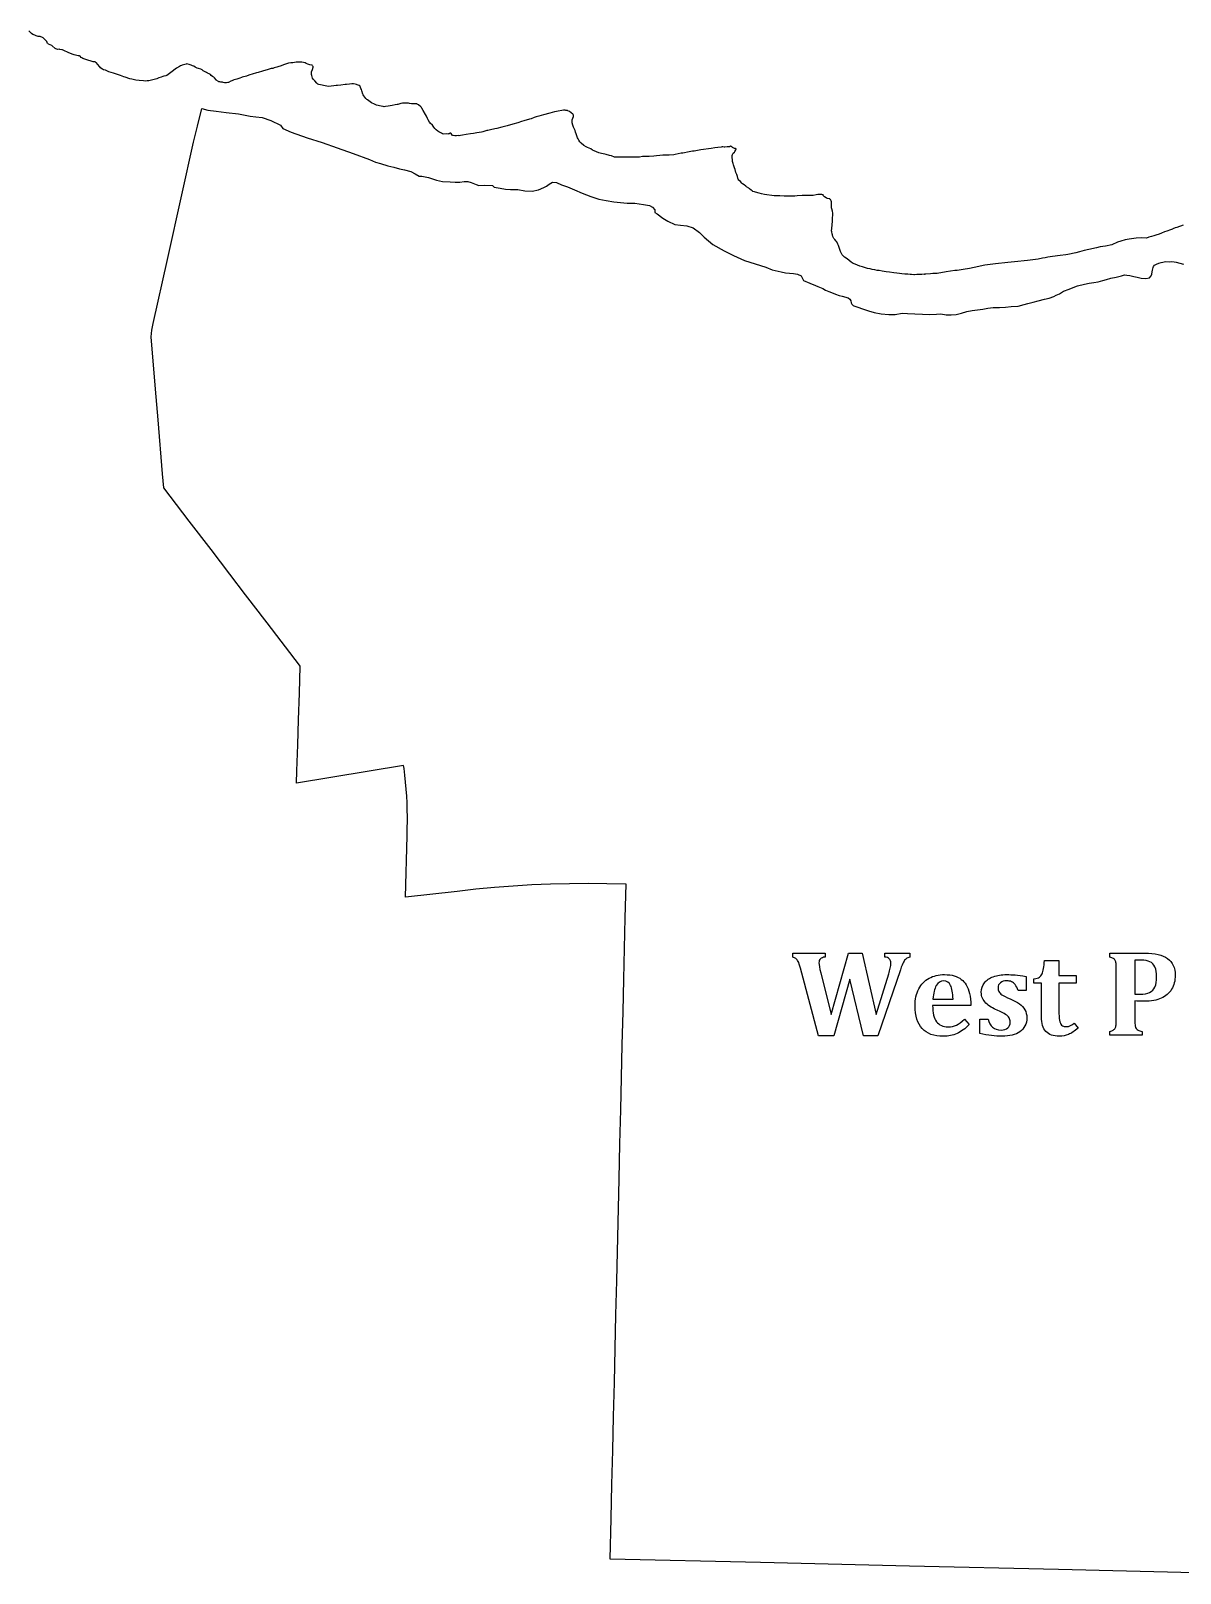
# Model space of a CAD drawing. Extents: x 0 to 800, y 146 to 730.
# Drawn here: x 144.2 to 215.7, y 451.8 to 547.9 of the extents above; entities that cross this region are included whole.
import ezdxf

# ---------------------------------------------------------------- set-up
doc = ezdxf.new("R2010")
doc.units = 0
doc.layers.get('0').update_dxf_attribs({"linetype": 'CONTINUOUS'})

msp = doc.modelspace()

# ---------------------------------------------------------------- linework, layer by layer
at = {"color": 3}
msp.add_lwpolyline([(215.93125, 535.76875), (215.534375, 535.63125), (215.44375, 535.603125), (215.2875, 535.540625), (215.2625, 535.53125), (215.146875, 535.490625), (214.909375, 535.40625), (214.7625, 535.353125), (214.584375, 535.275), (214.44375, 535.221875), (214.221875, 535.15625), (214.096875, 535.115625), (213.95625, 535.065625), (213.803125, 535.01875), (213.64375, 534.975), (213.334375, 534.98125), (213.0125, 534.9625), (212.5625, 534.909375), (212.321875, 534.853125), (212.046875, 534.778125), (211.853125, 534.709375), (211.49375, 534.55625), (211.10625, 534.471875), (210.76875, 534.421875), (210.534375, 534.365625), (210.053125, 534.253125), (209.778125, 534.2), (209.46875, 534.10625), (209.25625, 534.059375), (208.75625, 533.95625), (208.625, 533.9375), (208.278125, 533.890625), (207.79375, 533.815625), (207.496875, 533.771875), (207.3375, 533.74375), (207.16875, 533.725), (206.89375, 533.659375), (206.2375, 533.571875), (205.440625, 533.48125), (205.009375, 533.440625), (204.2375, 533.371875), (203.58125, 533.28125), (202.915625, 533.13125), (202.621875, 533.08125), (202.50625, 533.053125), (202.35625, 533.0375), (202.24375, 533.0125), (202.115625, 532.990625), (201.9875, 532.978125), (201.859375, 532.95625), (201.75625, 532.94375), (201.709375, 532.94375), (201.171875, 532.865625), (200.609375, 532.775), (200.540625, 532.76875), (200.340625, 532.7625), (200.196875, 532.74375), (199.909375, 532.728125), (199.81875, 532.71875), (199.85, 532.728125), (199.65625, 532.70625), (199.49375, 532.69375), (199.35625, 532.69375), (199.209375, 532.684375), (199.15625, 532.6875), (199.021875, 532.703125), (198.93125, 532.7125), (198.790625, 532.71875), (198.596875, 532.728125), (198.415625, 532.74375), (198.2625, 532.759375), (198.09375, 532.784375), (197.909375, 532.803125), (197.65625, 532.853125), (197.440625, 532.875), (197.1875, 532.9125), (197.009375, 532.946875), (196.921875, 532.94375), (196.875, 532.946875), (196.74375, 532.984375), (196.5625, 533.0125), (196.446875, 533.046875), (196.28125, 533.084375), (195.96875, 533.171875), (195.80625, 533.225), (195.5, 533.346875), (195.38125, 533.396875), (195.31875, 533.43125), (195.25625, 533.46875), (195.00625, 533.684375), (194.853125, 533.790625), (194.78125, 533.846875), (194.7375, 533.89375), (194.709375, 533.93125), (194.603125, 534.14375), (194.471875, 534.503125), (194.4375, 534.59375), (194.359375, 534.746875), (194.334375, 534.784375), (194.253125, 534.875), (194.190625, 534.946875), (194.1625, 534.9875), (194.121875, 535.078125), (194.090625, 535.165625), (194.071875, 535.234375), (194.05, 535.365625), (194.04375, 535.43125), (194.0625, 535.565625), (194.096875, 536.01875), (194.09375, 536.271875), (194.109375, 536.346875), (194.125, 536.4375), (194.125, 536.4875), (194.11875, 536.53125), (194.096875, 536.64375), (194.046875, 536.8), (194.040625, 536.84375), (194.028125, 536.9625), (194.0375, 537.140625), (194.028125, 537.2375), (194.01875, 537.284375), (194, 537.33125), (193.990625, 537.35), (193.959375, 537.38125), (193.921875, 537.40625), (193.784375, 537.434375), (193.7625, 537.44375), (193.703125, 537.471875), (193.60625, 537.54375), (193.54375, 537.609375), (193.515625, 537.665625), (193.49375, 537.671875), (193.471875, 537.66875), (193.428125, 537.68125), (193.384375, 537.684375), (193.18125, 537.678125), (193.075, 537.66875), (192.896875, 537.628125), (192.8125, 537.61875), (192.721875, 537.6125), (192.484375, 537.63125), (192.284375, 537.63125), (192.2, 537.628125), (191.89375, 537.596875), (191.75, 537.584375), (191.328125, 537.590625), (191.096875, 537.5875), (190.821875, 537.596875), (190.671875, 537.60625), (190.46875, 537.609375), (189.859375, 537.69375), (189.6875, 537.734375), (189.540625, 537.759375), (189.44375, 537.78125), (189.2375, 537.846875), (189.146875, 537.88125), (189.1, 537.903125), (189.0375, 537.946875), (188.93125, 538.046875), (188.8875, 538.078125), (188.746875, 538.165625), (188.7, 538.2), (188.60625, 538.278125), (188.496875, 538.353125), (188.446875, 538.396875), (188.365625, 538.484375), (188.284375, 538.559375), (188.265625, 538.578125), (188.228125, 538.63125), (188.196875, 538.709375), (188.178125, 538.796875), (188.1375, 538.928125), (188.0875, 539.059375), (188.0375, 539.234375), (187.996875, 539.34375), (187.940625, 539.525), (187.91875, 539.6125), (187.878125, 539.7375), (187.8625, 539.803125), (187.840625, 540.03125), (187.840625, 540.075), (187.85, 540.11875), (187.8625, 540.165625), (187.8875, 540.2125), (187.921875, 540.25625), (187.990625, 540.321875), (188.021875, 540.359375), (188.0875, 540.45625), (188.103125, 540.5), (188.103125, 540.51875), (188.0875, 540.5375), (188.06875, 540.546875), (188.003125, 540.55625), (187.9625, 540.56875), (187.88125, 540.6125), (187.875, 540.634375), (187.834375, 540.65), (187.796875, 540.675), (187.784375, 540.690625), (187.765625, 540.7), (187.74375, 540.69375), (187.709375, 540.665625), (187.690625, 540.653125), (187.646875, 540.64375), (187.5375, 540.646875), (187.396875, 540.6375), (187.346875, 540.6375), (187.275, 540.646875), (187.23125, 540.646875), (187.15625, 540.634375), (186.959375, 540.615625), (186.78125, 540.59375), (186.546875, 540.55), (185.909375, 540.4625), (185.58125, 540.40625), (185.490625, 540.390625), (185.390625, 540.3875), (185.178125, 540.35), (184.775, 540.2625), (184.684375, 540.253125), (184.303125, 540.171875), (184.215625, 540.15625), (183.93125, 540.1375), (183.73125, 540.134375), (183.540625, 540.125), (183.35, 540.103125), (183.14375, 540.1), (182.96875, 540.075), (182.6875, 540.053125), (182.425, 540.05), (182.265625, 540.040625), (182.0875, 540.01875), (181.965625, 540.009375), (181.815625, 540.009375), (181.396875, 540), (180.84375, 540.0125), (180.528125, 540.01875), (180.3375, 540.09375), (180.203125, 540.121875), (180.00625, 540.18125), (179.91875, 540.2), (179.709375, 540.234375), (179.54375, 540.2875), (179.2625, 540.403125), (179.15625, 540.453125), (179.040625, 540.51875), (178.834375, 540.609375), (178.75, 540.65625), (178.625, 540.74375), (178.45625, 540.871875), (178.425, 540.9), (178.365625, 540.96875), (178.296875, 541.075), (178.253125, 541.15), (178.221875, 541.2125), (178.128125, 541.453125), (178.096875, 541.575), (178.065625, 541.671875), (177.975, 541.88125), (177.9375, 541.99375), (177.8875, 542.15625), (177.878125, 542.203125), (177.88125, 542.271875), (177.896875, 542.34375), (177.965625, 542.546875), (177.96875, 542.59375), (177.965625, 542.61875), (177.946875, 542.659375), (177.921875, 542.69375), (177.828125, 542.771875), (177.728125, 542.84375), (177.625, 542.9), (177.603125, 542.9125), (177.559375, 542.921875), (177.49375, 542.925), (177.446875, 542.940625), (177.35625, 542.94375), (177.24375, 542.909375), (177.009375, 542.871875), (176.9125, 542.846875), (176.78125, 542.821875), (176.64375, 542.790625), (176.49375, 542.740625), (176.1125, 542.646875), (175.8125, 542.55625), (175.640625, 542.515625), (175.528125, 542.48125), (175.334375, 542.40625), (175.221875, 542.365625), (174.88125, 542.278125), (174.725, 542.234375), (174.503125, 542.15625), (174.1875, 542.05625), (173.84375, 541.959375), (173.5125, 541.871875), (173.203125, 541.803125), (173.075, 541.78125), (172.8, 541.7125), (172.634375, 541.675), (172.565625, 541.659375), (172.328125, 541.58125), (172.234375, 541.559375), (171.959375, 541.51875), (171.75, 541.478125), (171.553125, 541.459375), (171.296875, 541.425), (171.065625, 541.375), (170.9375, 541.353125), (170.85625, 541.346875), (170.78125, 541.35), (170.678125, 541.340625), (170.58125, 541.340625), (170.4875, 541.353125), (170.465625, 541.35625), (170.421875, 541.38125), (170.353125, 541.478125), (170.334375, 541.496875), (170.3125, 541.50625), (170.284375, 541.503125), (170.225, 541.465625), (170.18125, 541.453125), (170.15625, 541.446875), (170.0875, 541.459375), (169.90625, 541.45), (169.8125, 541.471875), (169.75, 541.496875), (169.59375, 541.584375), (169.515625, 541.6375), (169.421875, 541.71875), (169.3375, 541.803125), (169.265625, 541.884375), (169.184375, 541.99375), (169.05625, 542.134375), (169.0125, 542.1875), (168.9125, 542.340625), (168.871875, 542.415625), (168.825, 542.55625), (168.7625, 542.675), (168.60625, 542.91875), (168.5375, 543.053125), (168.509375, 543.09375), (168.4625, 543.15), (168.328125, 543.2625), (168.2875, 543.290625), (168.24375, 543.315625), (168.221875, 543.325), (168.196875, 543.328125), (168.153125, 543.321875), (168.021875, 543.328125), (167.875, 543.321875), (167.759375, 543.353125), (167.690625, 543.3625), (167.4625, 543.365625), (167.321875, 543.3625), (167.228125, 543.35), (167.04375, 543.290625), (167, 543.28125), (166.86875, 543.26875), (166.678125, 543.21875), (166.43125, 543.175), (166.271875, 543.15625), (166.184375, 543.153125), (166.115625, 543.15625), (166, 543.175), (165.7125, 543.25), (165.571875, 543.30625), (165.3875, 543.396875), (165.14375, 543.56875), (165.103125, 543.603125), (165.05, 543.653125), (164.975, 543.74375), (164.90625, 543.834375), (164.871875, 543.89375), (164.85, 543.934375), (164.7875, 544.14375), (164.765625, 544.215625), (164.734375, 544.278125), (164.696875, 544.4125), (164.68125, 544.434375), (164.625, 544.46875), (164.509375, 544.515625), (164.465625, 544.53125), (164.38125, 544.55), (164.265625, 544.56875), (164.171875, 544.571875), (164.015625, 544.55625), (163.8375, 544.53125), (163.7625, 544.528125), (163.4875, 544.496875), (163.278125, 544.48125), (163.184375, 544.46875), (163.040625, 544.45625), (162.725, 544.40625), (162.50625, 544.446875), (162.209375, 544.509375), (162.109375, 544.5375), (162.0625, 544.55625), (162.021875, 544.58125), (161.984375, 544.6125), (161.86875, 544.753125), (161.796875, 544.83125), (161.765625, 544.871875), (161.728125, 544.934375), (161.703125, 545.01875), (161.66875, 545.103125), (161.653125, 545.153125), (161.65, 545.18125), (161.659375, 545.28125), (161.6625, 545.3125), (161.725, 545.478125), (161.753125, 545.609375), (161.753125, 545.65625), (161.746875, 545.678125), (161.728125, 545.703125), (161.69375, 545.73125), (161.55625, 545.759375), (161.421875, 545.809375), (161.334375, 545.85), (161.2625, 545.875), (161.16875, 545.9), (161.053125, 545.91875), (160.90625, 545.91875), (160.753125, 545.925), (160.703125, 545.921875), (160.5, 545.878125), (160.3625, 545.875), (160.228125, 545.8625), (160.1625, 545.85), (159.96875, 545.775), (159.709375, 545.684375), (159.628125, 545.646875), (159.503125, 545.603125), (159.34375, 545.565625), (159.25625, 545.5375), (159.1375, 545.525), (159.090625, 545.515625), (158.95625, 545.46875), (158.603125, 545.36875), (158.34375, 545.284375), (158.228125, 545.2625), (158.1625, 545.24375), (158.03125, 545.19375), (157.759375, 545.109375), (157.609375, 545.05625), (157.525, 545.034375), (157.43125, 545.015625), (157.3375, 544.990625), (157.3, 544.96875), (157.2, 544.93125), (157.003125, 544.871875), (156.921875, 544.840625), (156.83125, 544.81875), (156.79375, 544.796875), (156.64375, 544.75), (156.48125, 544.66875), (156.440625, 544.65), (156.371875, 544.640625), (156.2375, 544.640625), (156.15, 544.659375), (156.10625, 544.675), (156.01875, 544.684375), (155.946875, 544.7), (155.88125, 544.70625), (155.859375, 544.7125), (155.728125, 544.8125), (155.7125, 544.825), (155.609375, 544.953125), (155.578125, 544.984375), (155.5, 545.034375), (155.409375, 545.1), (155.359375, 545.146875), (155.284375, 545.2), (155.18125, 545.246875), (155.125, 545.28125), (154.990625, 545.340625), (154.909375, 545.384375), (154.846875, 545.45), (154.80625, 545.478125), (154.765625, 545.49375), (154.628125, 545.521875), (154.540625, 545.55), (154.459375, 545.5875), (154.41875, 545.609375), (154.325, 545.665625), (154.25, 545.70625), (154.1625, 545.74375), (154.03125, 545.7875), (153.88125, 545.8125), (153.85, 545.809375), (153.6875, 545.759375), (153.6, 545.740625), (153.553125, 545.721875), (153.509375, 545.7), (153.434375, 545.65), (153.2625, 545.55625), (153.159375, 545.4875), (152.975, 545.35), (152.653125, 545.1), (152.634375, 545.0875), (152.59375, 545.071875), (152.4625, 545.04375), (152.396875, 545.025), (152.2875, 544.984375), (152.159375, 544.94375), (152.115625, 544.928125), (152.01875, 544.890625), (151.78125, 544.821875), (151.696875, 544.79375), (151.621875, 544.775), (151.528125, 544.76875), (151.434375, 544.753125), (151.325, 544.75), (151.196875, 544.75625), (150.93125, 544.78125), (150.7125, 544.8125), (150.46875, 544.859375), (150.35625, 544.890625), (150.065625, 544.9875), (149.971875, 545.009375), (149.7625, 545.084375), (149.65, 545.1375), (149.325, 545.2375), (149.046875, 545.328125), (148.825, 545.421875), (148.696875, 545.446875), (148.634375, 545.48125), (148.59375, 545.509375), (148.51875, 545.578125), (148.46875, 545.628125), (148.325, 545.8), (148.2625, 545.875), (148.23125, 545.909375), (148.190625, 545.9375), (148.16875, 545.946875), (148.065625, 545.953125), (147.996875, 545.96875), (147.678125, 546.065625), (147.428125, 546.15625), (147.3625, 546.184375), (147.325, 546.209375), (147.25, 546.303125), (147.2125, 546.31875), (147.125, 546.325), (146.871875, 546.38125), (146.753125, 546.4125), (146.5, 546.521875), (146.246875, 546.65), (146.1625, 546.684375), (146.11875, 546.696875), (145.984375, 546.71875), (145.9375, 546.725), (145.846875, 546.721875), (145.796875, 546.728125), (145.734375, 546.753125), (145.690625, 546.78125), (145.51875, 546.9375), (145.5, 546.953125), (145.275, 547.053125), (145.234375, 547.078125), (145.221875, 547.096875), (145.203125, 547.14375), (145.16875, 547.20625), (145.1375, 547.246875), (145.046875, 547.328125), (144.98125, 547.40625), (144.95, 547.4375), (144.909375, 547.4625), (144.86875, 547.484375), (144.803125, 547.509375), (144.753125, 547.51875), (144.6375, 547.53125), (144.521875, 547.565625), (144.434375, 547.596875), (144.3125, 547.65625), (144.228125, 547.709375), (144.184375, 547.75), (144.053125, 547.875)], dxfattribs=at)
at = {"color": 1}
msp.add_lwpolyline([(217.490625, 451.834375), (208.171875, 452.05625), (198.9, 452.271875), (189.61875, 452.4875), (180.253125, 452.709375), (180.315625, 455.24375), (180.365625, 457.359375), (180.4125, 459.475), (180.4625, 461.590625), (180.515625, 463.703125), (180.5625, 465.815625), (180.615625, 467.928125), (180.6625, 470.040625), (180.8125, 476.378125), (180.865625, 478.578125), (180.915625, 480.6875), (180.9625, 482.709375), (181.009375, 484.728125), (181.05625, 486.79375), (181.103125, 488.825), (181.15, 490.740625), (181.196875, 492.65), (181.246875, 494.728125), (180.05, 494.7625), (178.88125, 494.775), (177.7125, 494.765625), (176.54375, 494.7375), (175.378125, 494.6875), (174.209375, 494.61875), (173.04375, 494.528125), (171.88125, 494.41875), (170.71875, 494.2875), (167.51875, 493.925), (167.6125, 497.740625), (167.625, 498.38125), (167.628125, 498.49375), (167.628125, 498.928125), (167.621875, 499.359375), (167.60625, 499.79375), (167.584375, 500.225), (167.553125, 500.659375), (167.515625, 501.090625), (167.471875, 501.521875), (167.41875, 501.95), (167.39375, 502.121875), (160.728125, 501.01875), (160.753125, 501.8), (160.803125, 503.415625), (160.85625, 504.971875), (160.909375, 506.625), (160.9625, 508.30625), (160.909375, 508.375), (158.9, 511.003125), (158.615625, 511.375), (158.334375, 511.74375), (157.55625, 512.7625), (156.58125, 514.0375), (155.4125, 515.56875), (154.05, 517.35), (152.465625, 519.421875), (152.390625, 520.29375), (152.109375, 523.65), (151.946875, 525.56875), (151.671875, 528.828125), (151.70625, 529.240625), (151.796875, 529.659375), (152.6875, 533.640625), (153.584375, 537.65625), (154.315625, 540.946875), (154.428125, 541.446875), (154.565625, 541.94375), (154.83125, 543.04375), (155.20625, 542.934375), (155.728125, 542.865625), (156.346875, 542.796875), (157.109375, 542.7125), (157.83125, 542.5625), (158.196875, 542.528125), (158.584375, 542.46875), (159.13125, 542.2875), (159.725, 541.996875), (159.88125, 541.803125), (160.390625, 541.5625), (161.384375, 541.215625), (162.33125, 540.9125), (163.253125, 540.590625), (164.246875, 540.2375), (165.278125, 539.865625), (165.65, 539.70625), (165.953125, 539.6125), (166.4125, 539.46875), (166.790625, 539.39375), (167.128125, 539.284375), (167.44375, 539.215625), (167.84375, 539.10625), (168.109375, 538.971875), (168.3625, 538.828125), (168.534375, 538.81875), (168.946875, 538.734375), (169.43125, 538.578125), (169.80625, 538.503125), (170.284375, 538.46875), (170.6125, 538.44375), (170.890625, 538.45625), (171.16875, 538.484375), (171.384375, 538.49375), (171.59375, 538.434375), (171.90625, 538.303125), (172.078125, 538.24375), (172.453125, 538.271875), (172.925, 538.234375), (173.034375, 538.15), (173.409375, 538.078125), (173.7375, 538.01875), (174.053125, 537.99375), (174.5125, 537.99375), (174.95, 537.9125), (175.3875, 537.8875), (175.8, 537.975), (176.128125, 538.121875), (176.284375, 538.20625), (176.453125, 538.328125), (176.671875, 538.45), (176.903125, 538.425), (177.23125, 538.29375), (177.60625, 538.171875), (178.04375, 537.98125), (178.515625, 537.765625), (179.059375, 537.559375), (179.546875, 537.4), (180.00625, 537.31875), (180.478125, 537.2375), (180.903125, 537.178125), (181.321875, 537.134375), (181.78125, 537.134375), (182.328125, 537.065625), (182.703125, 536.99375), (182.896875, 536.896875), (183.03125, 536.728125), (183.03125, 536.56875), (183.178125, 536.484375), (183.540625, 536.21875), (183.84375, 536.028125), (184.28125, 535.80625), (184.63125, 535.775), (185.03125, 535.728125), (185.43125, 535.60625), (185.821875, 535.325), (186.10625, 535.0375), (186.6375, 534.575), (187.34375, 534.175), (187.9375, 533.8875), (188.628125, 533.575), (189.28125, 533.36875), (189.95, 533.153125), (190.3375, 532.984375), (190.909375, 532.8625), (191.171875, 532.815625), (191.415625, 532.79375), (191.66875, 532.76875), (191.921875, 532.73125), (192.1375, 532.609375), (192.21875, 532.490625), (192.296875, 532.334375), (192.69375, 532.1625), (193.0375, 532.021875), (193.1875, 531.946875), (193.4875, 531.83125), (193.671875, 531.73125), (193.871875, 531.64375), (194.13125, 531.53125), (194.28125, 531.471875), (194.515625, 531.4), (194.70625, 531.359375), (195.071875, 531.25), (195.175, 531.165625), (195.234375, 531.053125), (195.265625, 530.928125), (195.296875, 530.85), (195.38125, 530.765625), (195.41875, 530.746875), (195.671875, 530.665625), (195.95625, 530.5625), (196.35, 530.44375), (196.696875, 530.34375), (197.134375, 530.25), (197.609375, 530.209375), (197.996875, 530.209375), (198.43125, 530.29375), (198.771875, 530.278125), (199.21875, 530.246875), (199.70625, 530.228125), (200.165625, 530.21875), (200.575, 530.23125), (200.853125, 530.25), (201.18125, 530.2), (201.4875, 530.18125), (201.8, 530.221875), (202.121875, 530.303125), (202.453125, 530.4), (202.784375, 530.459375), (203.134375, 530.496875), (203.46875, 530.553125), (203.765625, 530.615625), (204.10625, 530.64375), (204.50625, 530.646875), (204.865625, 530.665625), (205.23125, 530.703125), (205.65, 530.721875), (206.040625, 530.825), (206.26875, 530.90625), (206.596875, 530.975), (206.90625, 531.059375), (207.3, 531.1625), (207.596875, 531.2375), (207.88125, 531.325), (208.03125, 531.409375), (208.23125, 531.50625), (208.48125, 531.6625), (208.834375, 531.784375), (209.078125, 531.890625), (209.346875, 532.00625), (209.796875, 532.090625), (210.078125, 532.153125), (210.371875, 532.2), (210.634375, 532.25), (210.940625, 532.325), (211.15, 532.3875), (211.421875, 532.48125), (211.765625, 532.534375), (212.0875, 532.628125), (212.284375, 532.68125), (212.41875, 532.665625), (212.621875, 532.646875), (212.865625, 532.58125), (213.0625, 532.5375), (213.315625, 532.475), (213.603125, 532.44375), (213.828125, 532.503125), (213.9375, 532.625), (213.990625, 532.73125), (214.003125, 532.859375), (214.021875, 532.98125), (214.05, 533.05625), (214.065625, 533.134375), (214.078125, 533.190625), (214.15, 533.278125), (214.265625, 533.353125), (214.409375, 533.4), (214.559375, 533.44375), (214.846875, 533.521875), (215.103125, 533.5), (215.2125, 533.503125), (215.378125, 533.48125), (215.503125, 533.4625), (215.725, 533.415625), (215.946875, 533.34375)], dxfattribs=at)
at = {"color": 7}
for points in [[(191.619226, 490.197517), (191.619226, 490.445018), (193.636723, 490.445018), (193.636723, 490.197517)], [(193.362976, 489.226272), (194.011725, 486.620019), (195.087974, 490.445018), (195.935475, 490.445018), (196.812973, 486.620019), (197.604218, 489.158771)], [(197.349222, 490.197517), (197.349222, 490.445018), (198.912973, 490.445018), (198.912973, 490.197517)], [(207.297997, 489.98377), (208.194246, 489.98377), (208.194246, 489.046272), (209.262995, 489.046272), (209.262995, 488.577517), (208.194246, 488.577517), (208.194246, 486.886272)], [(211.36295, 490.197517), (211.36295, 490.445018), (213.541702, 490.445018)], [(212.92672, 489.998784), (212.92672, 487.88752)], [(198.324224, 489.410022), (196.917978, 485.300019), (196.025472, 485.300019), (195.177978, 488.821267), (194.172973, 485.300019), (193.235475, 485.300019), (192.106726, 489.500019)], [(206.154221, 488.986246), (206.154221, 488.112493), (205.659219, 488.112493)], [(211.76425, 486.26752), (211.76425, 489.500019)], [(207.11047, 486.481267), (207.11047, 488.577517), (206.641722, 488.577517), (206.641722, 488.836269)], [(212.92672, 487.88752), (213.249216, 487.88752)], [(202.711718, 487.175021), (200.334221, 487.175021)], [(200.352966, 487.580019), (201.601722, 487.580019)], [(212.926701, 487.463744), (212.92672, 486.26377)], [(202.31047, 486.338771), (202.614221, 486.008768)], [(203.281702, 485.442496), (203.281702, 486.338746), (203.784218, 486.338771)], [(209.154234, 486.091277), (209.39047, 485.776269)], [(213.380486, 485.573766), (213.380486, 485.326272), (211.362989, 485.326272), (211.362989, 485.573766)]]:
    msp.add_lwpolyline(points, dxfattribs=at)
for points in [[(191.817978, 490.10752), (191.765498, 490.14752), (191.699226, 490.177517), (191.619226, 490.197517)], [(191.960474, 489.92752), (191.917978, 490.007514), (191.870477, 490.067514), (191.817978, 490.10752)], [(192.106726, 489.500019), (192.05175, 489.705018), (192.002976, 489.847514), (191.960474, 489.92752)], [(193.347974, 490.088768), (193.285446, 490.031296), (193.254221, 489.950016), (193.254227, 489.845018)], [(193.254227, 489.845018), (193.254221, 489.712512), (193.290451, 489.506266), (193.362976, 489.226272)], [(193.636723, 490.197517), (193.50672, 490.182541), (193.41047, 490.146253), (193.347974, 490.088768)], [(197.636102, 490.090643), (197.572358, 490.151891), (197.476717, 490.187514), (197.349222, 490.197517)], [(197.731725, 489.80377), (197.731718, 489.933766), (197.699853, 490.029389), (197.636102, 490.090643)], [(198.511725, 489.875021), (198.461741, 489.782515), (198.399219, 489.627514), (198.324224, 489.410022)], [(198.680474, 490.090643), (198.617946, 490.039379), (198.561715, 489.967514), (198.511725, 489.875021)], [(198.912973, 490.197517), (198.820467, 490.177549), (198.74297, 490.141901), (198.680474, 490.090643)], [(207.243597, 489.477517), (207.267341, 489.612518), (207.285453, 489.781267), (207.297997, 489.98377)], [(211.586074, 490.113146), (211.532314, 490.144378), (211.457952, 490.172538), (211.36295, 490.197517)], [(211.706074, 489.99127), (211.679834, 490.041254), (211.639821, 490.081888), (211.586074, 490.113146)], [(211.754842, 489.796269), (211.748442, 489.876262), (211.732378, 489.941267), (211.706074, 489.99127)], [(213.331718, 490.006272), (213.156717, 490.006266), (213.021715, 490.003712), (212.92672, 489.998784)], [(213.860467, 489.908768), (213.722963, 489.973766), (213.546714, 490.006266), (213.331718, 490.006272)], [(213.541702, 490.445018), (214.174195, 490.445018), (214.647949, 490.331891), (214.96295, 490.105645)], [(214.173594, 489.580646), (214.102342, 489.734387), (213.997965, 489.843763), (213.860467, 489.908768)], [(214.96295, 490.105645), (215.277946, 489.879392), (215.435443, 489.531264), (215.43545, 489.061267)], [(197.604218, 489.158771), (197.639226, 489.273766), (197.66921, 489.389389), (197.694221, 489.505645)], [(197.694221, 489.505645), (197.719181, 489.621888), (197.731725, 489.721267), (197.731725, 489.80377)], [(199.466093, 488.211898), (199.617344, 488.505638), (199.831718, 488.728141), (200.109216, 488.879392)], [(200.109216, 488.879392), (200.38672, 489.030643), (200.709216, 489.106266), (201.076717, 489.106272)], [(201.076717, 489.106272), (201.304218, 489.106266), (201.50359, 489.080032), (201.674842, 489.02752)], [(201.674842, 489.02752), (201.846093, 488.97504), (201.992966, 488.901888), (202.115469, 488.808147)], [(203.555469, 488.596269), (203.685466, 488.761267), (203.871091, 488.887514), (204.112346, 488.975021)], [(204.112346, 488.975021), (204.353594, 489.062515), (204.629216, 489.106266), (204.939219, 489.106272)], [(204.939219, 489.106272), (205.121715, 489.106266), (205.300467, 489.098784), (205.475469, 489.083744)], [(205.475469, 489.083744), (205.650464, 489.068768), (205.876717, 489.036256), (206.154221, 488.986246)], [(206.641722, 488.836269), (206.794221, 488.861293), (206.90672, 488.898733), (206.979219, 488.948768)], [(206.979219, 488.948768), (207.051718, 488.998752), (207.107968, 489.065638), (207.147968, 489.149395)], [(207.147968, 489.149395), (207.187968, 489.233139), (207.21984, 489.342515), (207.243597, 489.477517)], [(211.76425, 489.500019), (211.76425, 489.617517), (211.76105, 489.716262), (211.754842, 489.796269)], [(214.280467, 488.960019), (214.280467, 489.220013), (214.244819, 489.426893), (214.173594, 489.580646)], [(214.173594, 488.333766), (214.244838, 488.488768), (214.280467, 488.697517), (214.280467, 488.960019)], [(215.43545, 489.061267), (215.435443, 488.728768), (215.361696, 488.440019), (215.214202, 488.195021)], [(199.239219, 487.16377), (199.239219, 487.568768), (199.314842, 487.918144), (199.466093, 488.211898)], [(200.557344, 488.42377), (200.44359, 488.228768), (200.375469, 487.94752), (200.352966, 487.580019)], [(201.016717, 488.716269), (200.824218, 488.716269), (200.671091, 488.618765), (200.557344, 488.42377)], [(201.451718, 488.435021), (201.361715, 488.622515), (201.216717, 488.716269), (201.016717, 488.716269)], [(201.601722, 487.580019), (201.591738, 487.962515), (201.54169, 488.247514), (201.451718, 488.435021)], [(202.115469, 488.808147), (202.237965, 488.714394), (202.339213, 488.601267), (202.419219, 488.468768)], [(202.419219, 488.468768), (202.514214, 488.311264), (202.585466, 488.131264), (202.632966, 487.928768)], [(202.632966, 487.928768), (202.68295, 487.721267), (202.709216, 487.470016), (202.711718, 487.175021)], [(203.360467, 488.01127), (203.360467, 488.236269), (203.425466, 488.431264), (203.555469, 488.596269)], [(203.439219, 487.636269), (203.386739, 487.748768), (203.360467, 487.873766), (203.360467, 488.01127)], [(204.552966, 488.603744), (204.455469, 488.528742), (204.40672, 488.423744), (204.40672, 488.288742)], [(204.40672, 488.288742), (204.40672, 488.193741), (204.424192, 488.112493), (204.4592, 488.044992)], [(204.4592, 488.044992), (204.494208, 487.977491), (204.556698, 487.911866), (204.646701, 487.848122)], [(204.94672, 488.716243), (204.781715, 488.716243), (204.650464, 488.678739), (204.552966, 488.603744)], [(205.24297, 488.665619), (205.160467, 488.699347), (205.061715, 488.716243), (204.94672, 488.716243)], [(205.469843, 488.483744), (205.401094, 488.571238), (205.325466, 488.631866), (205.24297, 488.665619)], [(205.659219, 488.112493), (205.601683, 488.272493), (205.538592, 488.396243), (205.469843, 488.483744)], [(213.249216, 487.88752), (213.499219, 487.88752), (213.697965, 487.923168), (213.845466, 487.994394)], [(213.845466, 487.994394), (213.992966, 488.065645), (214.102342, 488.178765), (214.173594, 488.333766)], [(215.214202, 488.195021), (215.066694, 487.950016), (214.852947, 487.76439), (214.572947, 487.638144)], [(199.679846, 485.744397), (199.386093, 486.063142), (199.239219, 486.536269), (199.239219, 487.16377)], [(200.334221, 487.175021), (200.336781, 486.722515), (200.417344, 486.389395), (200.576096, 486.175642)], [(203.652966, 487.330643), (203.56297, 487.421894), (203.491718, 487.52377), (203.439219, 487.636269)], [(203.969843, 487.085018), (203.848595, 487.157517), (203.74297, 487.239392), (203.652966, 487.330643)], [(204.357971, 486.886272), (204.220467, 486.94624), (204.091091, 487.012518), (203.969843, 487.085018)], [(204.646701, 487.848122), (204.736698, 487.784378), (204.910445, 487.698739), (205.167949, 487.591245)], [(205.167949, 487.591245), (205.402944, 487.493741), (205.594195, 487.391866), (205.741702, 487.285619)], [(205.741702, 487.285619), (205.889197, 487.179366), (206.001696, 487.05687), (206.0792, 486.918118)], [(213.52295, 487.448768), (213.280448, 487.448768), (213.081696, 487.453888), (212.926701, 487.463744)], [(214.572947, 487.638144), (214.292947, 487.511891), (213.942944, 487.448768), (213.52295, 487.448768)], [(200.576096, 486.175642), (200.734842, 485.961894), (200.976717, 485.855021), (201.301722, 485.855021)], [(201.815469, 485.961894), (201.967968, 486.033146), (202.132966, 486.158771), (202.31047, 486.338771)], [(202.614221, 486.008768), (202.359213, 485.738771), (202.106714, 485.54752), (201.856717, 485.435021)], [(203.784218, 486.338771), (203.844186, 486.11127), (203.939219, 485.940646), (204.069216, 485.826893)], [(204.877344, 486.625645), (204.77609, 486.691891), (204.60297, 486.778771), (204.357971, 486.886272)], [(205.094842, 486.417517), (205.051066, 486.490016), (204.978592, 486.559392), (204.877344, 486.625645)], [(205.016096, 485.78377), (205.112339, 485.868768), (205.160467, 485.992518), (205.160467, 486.155021)], [(205.160467, 486.155021), (205.160467, 486.257517), (205.138579, 486.345018), (205.094842, 486.417517)], [(206.0792, 486.918118), (206.156698, 486.779366), (206.195443, 486.617491), (206.19545, 486.432493)], [(206.19545, 486.432493), (206.195443, 486.22999), (206.157946, 486.055616), (206.08295, 485.90937)], [(207.386093, 485.568147), (207.202342, 485.769395), (207.11047, 486.073766), (207.11047, 486.481267)], [(208.194246, 486.886272), (208.19424, 486.60377), (208.207366, 486.395021), (208.233606, 486.260019)], [(208.233606, 486.260019), (208.259846, 486.125018), (208.30423, 486.025645), (208.366733, 485.961894)], [(208.961107, 485.952525), (209.022355, 485.985037), (209.086726, 486.031277), (209.154234, 486.091277)], [(211.702362, 485.774394), (211.728602, 485.825658), (211.745498, 485.890643), (211.752986, 485.969395)], [(211.752986, 485.969395), (211.760474, 486.048141), (211.76425, 486.14752), (211.76425, 486.26752)], [(212.92672, 486.26377), (212.92672, 486.098771), (212.93312, 485.981894), (212.945472, 485.913146)], [(200.994221, 485.266272), (200.411718, 485.266272), (199.973594, 485.425645), (199.679846, 485.744397)], [(201.856717, 485.435021), (201.606714, 485.322522), (201.319219, 485.266272), (200.994221, 485.266272)], [(201.301722, 485.855021), (201.491718, 485.855021), (201.662963, 485.890669), (201.815469, 485.961894)], [(204.657952, 485.266246), (204.245446, 485.266246), (203.786701, 485.324998), (203.281702, 485.442496)], [(204.069216, 485.826893), (204.199219, 485.713146), (204.372966, 485.656269), (204.59047, 485.656269)], [(204.59047, 485.656269), (204.777965, 485.656269), (204.91984, 485.698765), (205.016096, 485.78377)], [(205.282323, 485.335616), (205.093574, 485.289344), (204.885446, 485.266246), (204.657952, 485.266246)], [(205.767949, 485.547494), (205.632947, 485.452493), (205.471072, 485.381869), (205.282323, 485.335616)], [(206.08295, 485.90937), (206.007949, 485.763117), (205.902944, 485.642496), (205.767949, 485.547494)], [(208.220467, 485.266272), (207.847968, 485.266272), (207.569843, 485.366893), (207.386093, 485.568147)], [(208.79047, 485.380646), (208.610464, 485.304397), (208.420467, 485.266272), (208.220467, 485.266272)], [(208.366733, 485.961894), (208.429261, 485.89815), (208.506726, 485.866272), (208.599232, 485.866272)], [(208.599232, 485.866272), (208.669229, 485.866272), (208.731731, 485.872672), (208.786733, 485.885024)], [(208.786733, 485.885024), (208.841709, 485.897504), (208.899853, 485.920032), (208.961107, 485.952525)], [(209.39047, 485.776269), (209.170464, 485.588768), (208.970464, 485.456896), (208.79047, 485.380646)], [(211.362989, 485.573766), (211.455488, 485.59879), (211.528614, 485.62567), (211.582362, 485.654394)], [(211.582362, 485.654394), (211.636122, 485.68313), (211.676115, 485.723142), (211.702362, 485.774394)], [(212.945472, 485.913146), (212.957952, 485.844397), (212.978624, 485.789395), (213.00736, 485.748147)], [(213.00736, 485.748147), (213.036096, 485.706867), (213.077363, 485.672518), (213.13111, 485.645018)], [(213.13111, 485.645018), (213.18487, 485.617498), (213.267987, 485.593754), (213.380486, 485.573766)]]:
    msp.add_open_spline(points, degree=3, dxfattribs=at)

doc.saveas('drawing.dxf')
